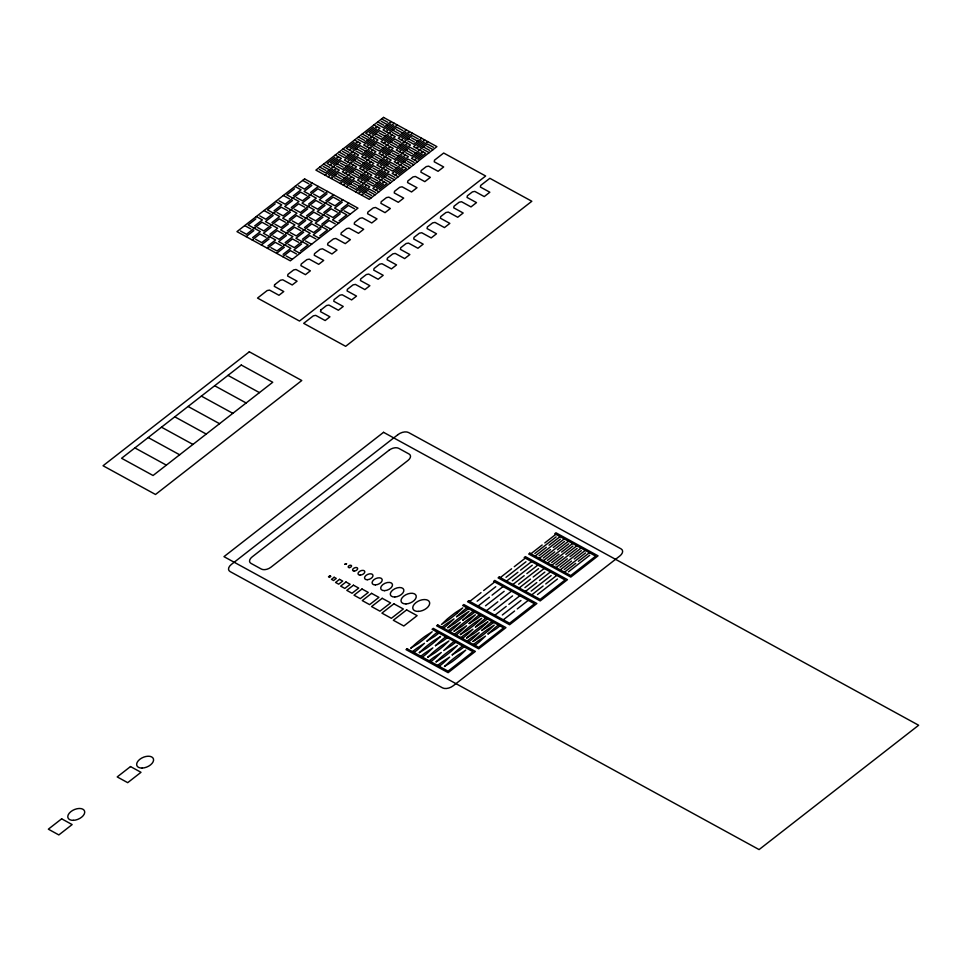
<?xml version="1.0" encoding="UTF-8"?>
<svg xmlns="http://www.w3.org/2000/svg" width="967" height="967" viewBox="0 0 967 967"><rect width="100%" height="100%" fill="white"/><g stroke="black" fill="none" stroke-linecap="round" stroke-linejoin="round"><path stroke-width="1.45" d="M456.98 613.368L462.746 607.905L455.53 612.57A143.551 82.957 -23.3 0 0 447.25 619.025L441.472 624.489L448.688 619.823A143.551 82.957 -23.3 0 0 456.968 613.368M255.88 218.905L248.144 224.924L260.353 231.609L252.617 237.628M275.208 203.844L267.472 209.875L279.668 216.548L271.945 222.567M294.536 188.795L286.8 194.814L298.996 201.487L291.272 207.518M334.812 157.403L327.088 163.423L339.284 170.107L331.548 176.127M354.14 142.342L346.416 148.374L358.612 155.046L350.876 161.066M373.467 127.293L365.731 133.313L377.94 139.985L370.204 146.017M330.545 162.758L338.269 156.727M349.873 147.697L357.597 141.678M369.189 132.636L376.925 126.617M330.134 165.091L337.87 159.071M349.462 150.042L357.186 144.01M368.79 134.981L376.514 128.962M254.659 225.927L262.383 219.908L256.291 216.56M273.987 210.866L281.711 204.847L275.607 201.511M293.303 195.805L301.039 189.786L294.935 186.45M333.591 164.426L341.327 158.407L335.223 155.058M352.919 149.365L360.643 143.346L354.551 140.01M372.247 134.304L379.971 128.285L373.878 124.948M312.22 183.089L304.496 189.121L298.392 185.773M391.164 121.588L383.428 127.62L377.335 124.272M246.114 236.625L253.838 230.605M273.165 215.544L265.442 221.576L277.638 228.248L269.902 234.268M292.493 200.495L284.757 206.515L296.966 213.187L289.23 219.219M311.821 185.434L304.085 191.454L316.282 198.138L308.558 204.158M325.045 175.124L332.781 169.104M352.097 154.043L344.373 160.075L356.569 166.747L348.845 172.767M371.425 138.994L363.701 145.014L375.897 151.686L368.161 157.718M390.753 123.933L383.029 129.953L395.225 136.637L387.489 142.657M328.502 174.459L336.238 168.439M347.83 159.398L355.566 153.378M367.158 144.337L374.882 138.317M386.486 129.288L394.21 123.256M328.091 176.792L335.827 170.772M347.419 161.743L355.155 155.711M366.747 146.682L374.483 140.662M386.075 131.621L393.799 125.601M310.6 192.457L318.324 186.438M389.532 130.956L397.256 124.936M252.206 239.973L259.942 233.941L266.034 237.29M331.149 178.472L338.873 172.44L344.977 175.789M271.123 227.257L263.399 233.277L275.595 239.949L267.871 245.981M290.451 212.196L282.727 218.216L294.923 224.9L287.187 230.92M309.778 197.135L302.055 203.155L314.251 209.839L306.515 215.859M350.066 165.756L342.33 171.775L354.538 178.448L346.802 184.479M369.394 150.695L361.658 156.714L373.854 163.399L366.13 169.418M388.71 135.634L380.986 141.653L393.182 148.338L385.458 154.357M345.787 171.099L353.523 165.079M365.115 156.05L372.851 150.018M384.443 140.989L392.179 134.969M345.388 173.444L353.112 167.424M364.704 158.383L372.44 152.363M384.032 143.334L391.768 137.302M327.475 191.442L319.739 197.461L313.646 194.125M406.406 129.941L398.682 135.96L392.578 132.624M261.356 244.977L269.092 238.958M288.42 223.897L280.684 229.916L292.88 236.601L285.156 242.62M307.736 208.836L300.012 214.867L312.208 221.54L304.484 227.559M327.064 193.787L319.34 199.806L331.536 206.479L323.8 212.51M340.299 183.476L348.023 177.457M367.351 162.396L359.615 168.415L371.824 175.1L364.088 181.119M386.679 147.335L378.943 153.366L391.151 160.038L383.416 166.058M406.007 132.286L398.271 138.305L410.467 144.977L402.743 151.009M343.756 182.799L351.48 176.78M363.084 167.75L370.808 161.719M382.4 152.689L390.136 146.67M401.728 137.628L409.464 131.609M343.345 185.144L351.081 179.125M362.673 170.083L370.397 164.064M382.001 155.034L389.725 149.003M401.317 139.973L409.053 133.954M325.843 200.798L333.579 194.778M404.774 139.296L412.51 133.277M267.46 248.314L275.184 242.294L281.288 245.63M346.391 186.812L354.127 180.793L360.22 184.129M286.377 235.597L278.641 241.617L290.849 248.301L283.113 254.321M305.705 220.536L297.969 226.568L310.165 233.24L302.441 239.26M325.033 205.488L317.297 211.507L329.493 218.179L321.769 224.211M365.308 174.096L357.585 180.116L369.781 186.8L362.057 192.82M384.636 159.035L376.912 165.067L389.109 171.739L381.373 177.759M403.964 143.986L396.228 150.006L408.437 156.678L400.701 162.71M361.042 179.451L368.765 173.431M380.369 164.39L388.093 158.37M399.697 149.329L407.421 143.309M360.631 181.784L368.367 175.764M379.958 166.735L387.694 160.715M399.286 151.674L407.01 145.654M342.729 199.794L334.993 205.814L328.889 202.478M421.66 138.293L413.924 144.313L407.832 140.977M276.61 253.33L284.334 247.298M303.662 232.249L295.938 238.269L308.135 244.941L300.399 250.973M322.99 217.188L315.254 223.208L327.462 229.892L319.726 235.912M342.318 202.127L334.582 208.147L346.778 214.831L339.054 220.851M355.542 191.829L363.278 185.797M382.606 170.748L374.87 176.768L387.066 183.44L379.342 189.472M401.921 155.687L394.198 161.707L406.394 168.391L398.67 174.411M421.249 140.626L413.525 146.646L425.722 153.33L417.986 159.35M358.999 191.152L366.735 185.132M378.327 176.091L386.063 170.071M397.655 161.042L405.378 155.01M416.982 145.981L424.706 139.961M358.6 193.497L366.324 187.465M377.916 178.436L385.652 172.416M397.244 163.375L404.98 157.355M416.572 148.326L424.295 142.294M341.097 209.15L348.821 203.13M420.029 147.649L427.765 141.629M282.702 256.666L290.438 250.634L296.543 253.983M361.646 195.165L369.37 189.133L375.474 192.481M301.631 243.95L293.895 249.97L300 253.306M320.947 228.889L313.223 234.908L319.315 238.257M340.275 213.828L332.551 219.86L338.643 223.196M380.563 182.449L372.827 188.468L378.931 191.804M399.891 167.388L392.155 173.407L398.259 176.756M419.219 152.327L411.483 158.358L417.587 161.694M376.284 187.791L384.02 181.772M395.612 172.742L403.348 166.711M414.94 157.681L422.676 151.662M375.885 190.136L383.609 184.117M395.213 175.075L402.937 169.056M414.529 160.026L422.265 153.995M469.575 601.547L481.022 592.626M483.681 590.547L494.911 581.808M500.157 577.71L511.603 568.789M514.263 566.722L525.492 557.971M530.714 553.91L542.161 544.989M544.82 542.922L556.049 534.171M534.86 553.462L556.134 536.878M506.019 577.323L525.975 561.779M477.154 601.208L495.769 586.703M534.908 556.206L546.355 547.286M549.014 545.219L560.244 536.467M506.454 581.167L517.901 572.246M520.56 570.167L531.79 561.416M539.054 555.759L560.34 539.175M477.964 606.14L489.423 597.219M492.082 595.152L503.299 586.401M539.102 558.503L550.549 549.582M553.209 547.515L564.438 538.764M512.317 580.768L532.273 565.224M543.261 558.056L564.535 541.472M449.8 631.572L449.86 631.524A158.419 91.539 -23.3 0 0 454.176 628.079L460.34 622.422L452.725 627.281A158.419 91.539 -23.3 0 0 448.277 630.665M485.543 605.801L504.17 591.296M512.752 584.612L524.199 575.691M526.858 573.612L538.087 564.873M543.297 560.8L554.756 551.879M557.415 549.812L568.644 541.061M547.455 560.352L568.729 543.78M518.614 584.213L538.559 568.669M486.365 610.733L497.812 601.812M500.471 599.745L511.7 590.994M547.503 563.096L558.95 554.176M561.609 552.109L572.839 543.357M519.049 588.057L530.496 579.136M533.155 577.057L544.385 568.318M551.649 562.649L572.923 546.077M493.944 610.395L512.558 595.89M551.698 565.405L563.145 556.484M565.804 554.405L577.033 545.654M524.912 587.658L544.856 572.113M430.75 661.718L430.811 661.67A158.419 91.539 -23.3 0 0 435.126 658.225L441.278 652.483L433.675 657.427A158.419 91.539 -23.3 0 0 429.239 660.812M555.844 564.946L577.13 548.374M462.395 638.462L462.444 638.413A158.419 91.539 -23.3 0 0 466.759 634.968L472.911 629.227L465.308 634.183A158.419 91.539 -23.3 0 0 460.872 637.555M494.753 615.326L506.2 606.406M508.86 604.339L520.089 595.587M525.347 591.502L536.794 582.581M539.453 580.502L550.682 571.763M555.892 567.702L567.339 558.781M569.998 556.702L581.227 547.951M560.05 567.242L581.324 550.67M531.209 591.103L551.154 575.558M437.58 665.453L437.628 665.405A158.419 91.539 -23.3 0 1 442.076 662.032L449.667 657.077L443.527 662.818A158.419 91.539 -23.3 0 1 439.199 666.263M502.332 614.988L520.959 600.483M560.086 569.998L571.545 561.078M574.205 558.999L585.422 550.259M468.693 641.907L468.741 641.858A158.419 91.539 -23.3 0 0 473.056 638.413L479.209 632.672L471.606 637.628A158.419 91.539 -23.3 0 0 467.17 641M531.632 594.947L543.091 586.026M545.751 583.959L556.98 575.208M564.245 569.539L585.519 552.967M503.154 619.932L514.601 611.011M517.26 608.932L528.49 600.181M564.293 572.295L575.74 563.374M578.399 561.295L589.628 552.556M537.507 594.548L557.451 579.015M568.439 571.835L589.713 555.263M381.602 118.929L387.707 122.265M402.949 130.605L396.857 127.269L381.397 139.321L375.293 135.984M418.203 138.958L412.099 135.622L396.639 147.661L390.547 144.325M433.446 147.31L427.354 143.962L411.894 156.013L405.789 152.677M381.191 121.262L387.296 124.61M396.446 129.614L402.55 132.95M411.7 137.955L417.792 141.303M426.943 146.307L433.047 149.643M377.734 121.939L383.839 125.275M392.989 130.279L399.093 133.627M408.243 138.632L414.335 141.968M423.486 146.984L429.59 150.32M423.075 149.317L429.179 152.653M385.664 133.966L379.572 130.63L364.112 142.669L358.008 139.333M400.918 142.318L394.814 138.97L379.354 151.021L373.25 147.685M416.161 150.659L410.068 147.322L394.609 159.374L388.504 156.025M379.161 132.963L385.253 136.311M394.403 141.315L400.507 144.651M409.657 149.667L415.762 153.004M375.704 133.639L381.796 136.976M390.946 141.992L397.05 145.328M406.2 150.332L412.293 153.668M362.274 133.978L368.379 137.326M383.633 145.666L377.529 142.33L362.069 154.369L355.965 151.033M398.875 154.019L392.771 150.683L377.311 162.722L371.219 159.386M414.13 162.359L408.026 159.023L392.566 171.074L386.462 167.726M361.876 136.323L367.968 139.659M377.118 144.675L383.222 148.011M392.372 153.016L398.464 156.352M407.615 161.368L413.719 164.704M358.419 136.988L364.511 140.336M373.661 145.34L379.765 148.676M388.915 153.693L395.007 157.029M404.158 162.033L410.262 165.369M403.747 164.378L409.851 167.714M366.336 149.027L360.244 145.679L344.784 157.73L338.68 154.394M381.59 157.367L375.486 154.031L360.026 166.082L353.934 162.734M396.833 165.72L390.741 162.383L375.281 174.423L369.176 171.086M359.833 148.024L365.937 151.36M375.087 156.376L381.179 159.712M390.33 164.716L396.434 168.065M356.376 148.7L362.48 152.037M371.63 157.041L377.722 160.377M386.873 165.393L392.977 168.729M342.959 149.039L349.051 152.375M364.305 160.727L358.201 157.391L342.741 169.43L336.637 166.094M379.548 169.068L373.455 165.732L357.995 177.783L351.891 174.447M394.802 177.42L388.698 174.084L373.238 186.123L367.146 182.787M342.548 151.384L348.64 154.72M357.79 159.724L363.894 163.06M373.044 168.077L379.149 171.413M388.287 176.417L394.391 179.765M339.091 152.049L345.183 155.385M354.333 160.401L360.437 163.737M369.587 168.742L375.68 172.09M384.83 177.094L390.934 180.43M384.431 179.439L390.523 182.775M347.02 164.076L340.916 160.74L325.456 172.791L319.352 169.443M362.262 172.428L356.158 169.092L340.698 181.131L334.606 177.795M377.517 180.781L371.413 177.432L355.953 189.484L349.849 186.148M340.505 163.085L346.609 166.421M355.759 171.425L361.851 174.773M371.002 179.777L377.106 183.114M337.048 163.749L343.152 167.098M352.302 172.102L358.394 175.438M367.545 180.442L373.649 183.79M323.631 164.1L329.723 167.436M323.22 166.433L329.324 169.781M338.474 174.785L344.566 178.121M353.717 183.138L359.821 186.474M368.971 191.478L375.063 194.814M319.763 167.11L325.867 170.446M335.017 175.45L341.109 178.798M350.259 183.803L356.364 187.139M365.514 192.155L371.606 195.491M365.103 194.488L371.195 197.824M302.671 180.43L308.763 183.766M324.018 192.107L317.913 188.77L302.453 200.822L296.361 197.486M339.26 200.459L333.168 197.123L317.708 209.162L311.604 205.826M354.514 208.812L348.41 205.463L332.95 217.515L326.858 214.178M344.143 210.818L350.247 214.154M306.732 195.467L300.628 192.131L285.168 204.17L279.064 200.834M321.975 203.819L315.883 200.471L300.423 212.522L294.319 209.186M337.229 212.16L331.125 208.824L315.665 220.875L309.573 217.527M283.343 195.479L289.447 198.827M304.69 207.168L298.598 203.832L283.126 215.871L277.033 212.535M319.944 215.52L313.84 212.184L298.38 224.223L292.276 220.887M335.186 223.86L329.094 220.524L313.634 232.576L307.53 229.227M324.815 225.879L330.919 229.215M287.404 210.528L281.3 207.18L265.84 219.231L259.748 215.895M302.647 218.868L296.555 215.532L281.095 227.583L274.991 224.235M317.901 227.221L311.797 223.885L296.337 235.924L290.245 232.588M264.015 210.54L270.119 213.876M285.362 222.229L279.27 218.893L263.81 230.932L257.705 227.596M300.616 230.569L294.512 227.233L279.052 239.284L272.96 235.948M315.858 238.922L309.766 235.585L294.306 247.625L288.202 244.288M305.487 240.94L311.592 244.276M268.077 225.577L261.984 222.241L246.512 234.292L240.42 230.944M283.331 233.929L277.227 230.593L261.767 242.632L255.663 239.296M298.573 242.282L292.481 238.934L277.021 250.985L270.917 247.649M244.687 225.601L250.791 228.937M286.159 255.989L292.264 259.325M227.97 375.389L259.446 392.614M214.662 385.748L246.15 402.973M201.366 396.107L232.842 413.332M188.069 406.466L219.545 423.691M174.773 416.825L206.249 434.062M161.477 427.184L192.953 444.421M148.181 437.543L179.657 454.78M134.884 447.902L166.36 465.139M454.26 641.314L455.832 642.173A161.018 93.05 -23.3 0 1 451.371 645.569L443.744 650.549L449.921 644.771A160.993 93.037 -23.3 0 1 454.26 641.314M441.992 627.22A158.419 91.539 -23.3 0 1 446.428 623.836L454.019 618.88L447.878 624.634A158.419 91.539 -23.3 0 1 443.563 628.079M454.575 634.11A158.419 91.539 -23.3 0 1 459.011 630.726L466.614 625.77L460.473 631.524A158.419 91.539 -23.3 0 1 456.146 634.968M473.467 644.445A158.419 91.539 -23.3 0 1 477.903 641.073L485.494 636.117L479.354 641.858A158.419 91.539 -23.3 0 1 475.039 645.303M412.45 651.625A158.419 91.539 -23.3 0 1 416.886 648.241L424.489 643.285L418.336 649.038A158.419 91.539 -23.3 0 1 414.021 652.483M420.838 656.218A158.419 91.539 -23.3 0 1 425.287 652.834L432.878 647.878L426.737 653.632A158.419 91.539 -23.3 0 1 422.41 657.077M344.832 564.281L346.512 563.797L344.832 564.281M274.604 284.757L274.326 286.365L283.766 291.538L278.98 295.273L269.539 290.1L267.158 290.559L257.524 298.078L299.492 321.044L485.652 176.006L443.684 153.028L434.509 160.171L434.231 161.791L443.672 166.953L438.087 171.304L428.647 166.143L426.266 166.602L421.177 170.567L420.899 172.174L430.339 177.348L424.827 181.639L415.387 176.477L413.006 176.937L407.844 180.95L407.566 182.558L417.007 187.731L411.555 191.974L402.115 186.812L399.734 187.272L394.524 191.333L394.234 192.941L403.686 198.114L398.295 202.308L388.855 197.147L386.474 197.606L381.191 201.716L380.913 203.336L390.354 208.497L385.035 212.643L375.583 207.47L373.214 207.941L367.859 212.111L367.581 213.719L377.021 218.893L371.763 222.978L362.323 217.805L359.942 218.276L354.526 222.495L354.248 224.102L363.689 229.276L358.503 233.313L349.063 228.139L346.682 228.611L341.23 232.854L340.952 234.461L350.392 239.635L345.267 243.624L335.827 238.45L333.446 238.909L327.861 243.261L327.583 244.881L337.024 250.042L331.971 253.983L322.531 248.809L320.15 249.281L314.529 253.656L314.251 255.264L323.703 260.437L318.711 264.317L309.271 259.144L306.89 259.615L301.208 264.039L300.918 265.647L310.371 270.82L305.451 274.652L295.999 269.479L293.63 269.95L287.912 274.398L287.622 276.006L297.074 281.179L292.215 284.963L282.775 279.789L280.394 280.249L274.604 284.757M320.778 310.032L320.5 311.64L329.94 316.813L325.154 320.536L315.713 315.375L313.332 315.834L303.686 323.341L345.654 346.319L531.826 201.269L489.858 178.303L480.672 185.446L480.394 187.054L489.834 192.228L484.249 196.579L474.809 191.406L472.428 191.877L467.351 195.83L467.061 197.449L476.513 202.611L470.989 206.914L461.549 201.74L459.168 202.212L454.019 206.225L453.741 207.832L463.181 213.006L457.729 217.249L448.289 212.075L445.908 212.547L440.686 216.608L440.408 218.216L449.848 223.389L444.457 227.583L435.017 222.41L432.636 222.869L427.354 226.991L427.076 228.599L436.516 233.772L431.197 237.918L421.757 232.745L419.376 233.204L414.021 237.374L413.743 238.994L423.183 244.155L417.937 248.253L408.485 243.08L406.116 243.539L400.689 247.77L400.411 249.377L409.851 254.551L404.665 258.588L395.225 253.414L392.844 253.874L387.392 258.129L387.114 259.736L396.555 264.91L391.442 268.899L382.001 263.725L379.62 264.184L374.036 268.536L373.745 270.144L383.198 275.317L378.145 279.258L368.693 274.084L366.324 274.543L360.703 278.931L360.425 280.539L369.865 285.7L364.873 289.592L355.433 284.419L353.052 284.878L347.371 289.314L347.093 290.922L356.533 296.095L351.613 299.927L342.173 294.754L339.792 295.213L334.074 299.673L333.796 301.281L343.237 306.454L338.377 310.238L328.937 305.064L326.556 305.524L320.778 310.032M410.939 648.059L418.107 643.647A143.551 82.957 -23.3 0 0 426.387 637.193L432.164 631.741L424.936 636.407A143.551 82.957 -23.3 0 0 416.656 642.862L410.939 648.059M419.34 652.652L426.507 648.241A143.551 82.957 -23.3 0 0 434.775 641.786L440.577 636.419L433.337 641A143.551 82.957 -23.3 0 0 425.057 647.455L419.34 652.652M427.728 657.246L434.896 652.834A143.551 82.957 -23.3 0 0 443.176 646.391L448.954 640.928L441.726 645.593A143.551 82.957 -23.3 0 0 433.446 652.048L427.728 657.246M447.83 627.68L454.986 623.268A143.551 82.957 -23.3 0 0 463.266 616.813L469.043 611.349L461.827 616.015A143.551 82.957 -23.3 0 0 453.547 622.47L447.83 627.68M436.129 661.851L443.285 657.439A143.551 82.957 -23.3 0 0 451.565 650.984L457.343 645.521L450.126 650.187A143.551 82.957 -23.3 0 0 441.846 656.641L436.129 661.851M454.115 631.125L461.283 626.713A143.551 82.957 -23.3 0 0 469.563 620.258L475.341 614.794L468.113 619.46A143.551 82.957 -23.3 0 0 459.833 625.915L454.115 631.125M444.518 666.444L451.686 662.032A143.551 82.957 -23.3 0 0 459.966 655.578L465.743 650.114L458.515 654.78A143.551 82.957 -23.3 0 0 450.235 661.235L444.518 666.444M460.413 634.57L467.581 630.158A143.551 82.957 -23.3 0 0 475.861 623.703L481.663 618.336L474.41 622.905A143.551 82.957 -23.3 0 0 466.13 629.36L460.413 634.57M466.71 638.015L473.878 633.603A143.551 82.957 -23.3 0 0 482.158 627.148L487.96 621.781L480.708 626.362A143.551 82.957 -23.3 0 0 472.428 632.817L466.71 638.015M473.008 641.459L480.176 637.048A143.551 82.957 -23.3 0 0 488.456 630.593L494.222 625.141L487.005 629.807A143.551 82.957 -23.3 0 0 478.725 636.262L473.008 641.459M427.027 641.097L434.582 636.383A161.018 93.05 -23.3 0 0 439.042 632.986L437.471 632.116A161.018 93.05 -23.3 0 0 433.131 635.585L427.027 641.097M435.428 645.69L442.983 640.976A161.018 93.05 -23.3 0 0 447.443 637.579L445.872 636.721A161.018 93.05 -23.3 0 0 441.532 640.178L435.428 645.69M456.569 616.692L464.124 611.978A161.018 93.05 -23.3 0 0 468.584 608.581L467.013 607.711A161.018 93.05 -23.3 0 0 462.673 611.18L456.569 616.692M462.867 620.137L470.421 615.423A161.018 93.05 -23.3 0 0 474.882 612.026L473.31 611.168A161.259 93.183 -23.3 0 0 468.971 614.625L462.867 620.137M452.218 654.877L459.76 650.162A161.259 93.183 -23.3 0 0 464.233 646.766L462.661 645.908A161.018 93.05 -23.3 0 0 458.322 649.377L452.218 654.877M469.152 623.582L476.707 618.868A161.018 93.05 -23.3 0 0 481.179 615.471L479.608 614.613A161.018 93.05 -23.3 0 0 475.268 618.07L469.152 623.582M475.45 627.027L483.004 622.313A161.018 93.05 -23.3 0 0 487.477 618.916L485.893 618.058A161.259 93.183 -23.3 0 0 481.554 621.515L475.45 627.027M481.747 630.472L489.302 625.758A161.018 93.05 -23.3 0 0 493.762 622.361L492.191 621.503A161.259 93.183 -23.3 0 0 487.852 624.972L481.747 630.472M488.045 633.917L495.6 629.203A161.018 93.05 -23.3 0 0 500.06 625.806L498.488 624.948A161.018 93.05 -23.3 0 0 494.149 628.417L488.045 633.917M304.605 178.919L236.963 231.621L290.33 260.836L357.971 208.135L304.605 178.919M383.536 117.418L315.895 170.119L369.273 199.335L436.903 146.633L383.536 117.418M249.317 351.795L103.046 465.756L155.506 494.475L301.777 380.514L249.317 351.795M241.266 365.018L121.588 458.273L153.064 475.498L272.742 382.255L241.266 365.018M383.548 432.322L223.969 556.654L759.083 849.582L918.65 725.25L383.548 432.322M397.969 434.618L231.403 564.402A8.002 4.617 -23.3 0 0 230.146 571.606L442.548 687.875A8.002 4.617 -23.3 0 0 453.185 685.808L619.762 556.037A8.002 4.617 -23.3 0 0 621.007 548.833L408.618 432.551A8.002 4.617 -23.3 0 0 397.969 434.618M389.157 450.151L252.085 556.956A7.12 4.122 -23.3 0 0 250.961 563.362L261.416 569.092A7.12 4.122 -23.3 0 0 270.893 567.254L407.977 460.449A7.12 4.122 -23.3 0 0 409.089 454.031L398.646 448.313A7.12 4.122 -23.3 0 0 389.169 450.151M329.807 575.788L328.478 576.815L329.529 577.396L330.859 576.356L329.807 575.788M334.147 577.275L331.488 579.342L333.591 580.502L336.25 578.423L334.147 577.275M339.538 579.342L335.549 582.448L338.692 584.177L342.681 581.07L339.538 579.342M345.968 581.989L340.65 586.123L344.844 588.419L350.163 584.286L345.968 581.989M353.451 585.204L346.802 590.378L352.048 593.255L358.697 588.069L353.451 585.204M61.646 818.819L48.35 829.178L58.842 834.932L72.138 824.573L61.646 818.819M130.509 766.565L117.212 776.924L127.704 782.666L141.001 772.307L130.509 766.565M361.984 588.988L354.007 595.201L360.304 598.658L368.282 592.433L361.984 588.988M371.57 593.351L362.262 600.604L369.612 604.629L378.919 597.376L371.57 593.351M382.207 598.295L371.57 606.575L379.958 611.18L390.595 602.888L382.207 598.295M393.895 603.807L381.917 613.126L391.369 618.3L403.336 608.98L393.895 603.807M406.623 609.899L393.327 620.258L403.819 626L417.115 615.641L406.623 609.899M407.131 648.748L406.019 649.619L448.12 672.669L475.377 651.42L433.276 628.381L432.092 629.299L473.008 651.71L448.059 671.146L407.131 648.748M437.713 624.912L436.601 625.782L478.701 648.833L505.959 627.595L463.858 604.544L462.673 605.475L503.602 627.873L478.641 647.322L437.713 624.912M468.632 600.821L467.52 601.692L509.621 624.742L536.878 603.505L494.778 580.454L493.593 581.385L534.521 603.783L509.561 623.231L468.632 600.821M499.226 576.997L498.102 577.867L540.202 600.918L567.472 579.668L525.371 556.629L524.174 557.548L565.103 579.958L540.142 599.395L499.226 576.997M529.807 553.16L528.695 554.031L570.796 577.081L598.053 555.844L555.952 532.793L554.768 533.724L595.684 556.122L570.735 575.57L529.807 553.16M73.323 820.33A8.945 5.173 -23.3 0 0 84.6 811.216A8.945 5.173 -23.3 0 0 70.821 811.676A8.945 5.173 -23.3 0 0 73.323 820.33M142.185 768.064A8.945 5.173 -23.3 0 0 153.463 758.962A8.945 5.173 -23.3 0 0 139.695 759.409A8.945 5.173 -23.3 0 0 142.185 768.064M349.28 567.605A1.789 1.04 -23.3 0 0 351.541 565.78A1.789 1.04 -23.3 0 0 348.785 565.876A1.789 1.04 -23.3 0 0 349.28 567.605M354.236 571.062A2.683 1.547 -23.3 0 0 357.621 568.33A2.683 1.547 -23.3 0 0 353.487 568.475A2.683 1.547 -23.3 0 0 354.236 571.062M360.244 575.099A3.578 2.067 -23.3 0 0 364.752 571.461A3.578 2.067 -23.3 0 0 359.24 571.642A3.578 2.067 -23.3 0 0 360.244 575.099M367.291 579.716A4.472 2.587 -23.3 0 0 372.936 575.16A4.472 2.587 -23.3 0 0 366.046 575.389A4.472 2.587 -23.3 0 0 367.291 579.716M375.401 584.902A5.367 3.106 -23.3 0 0 382.158 579.438A5.367 3.106 -23.3 0 0 373.891 579.716A5.367 3.106 -23.3 0 0 375.401 584.902M384.552 590.668A6.261 3.626 -23.3 0 0 392.433 584.298A6.261 3.626 -23.3 0 0 382.799 584.612A6.261 3.626 -23.3 0 0 384.552 590.668M394.754 597.002A7.156 4.134 -23.3 0 0 403.771 589.713A7.156 4.134 -23.3 0 0 392.747 590.075A7.156 4.134 -23.3 0 0 394.754 597.002M405.995 603.916A8.05 4.654 -23.3 0 0 416.148 595.72A8.05 4.654 -23.3 0 0 403.747 596.131A8.05 4.654 -23.3 0 0 405.995 603.916M418.3 611.398A8.945 5.173 -23.3 0 0 429.566 602.296A8.945 5.173 -23.3 0 0 415.798 602.743A8.945 5.173 -23.3 0 0 418.3 611.398"/></g></svg>
